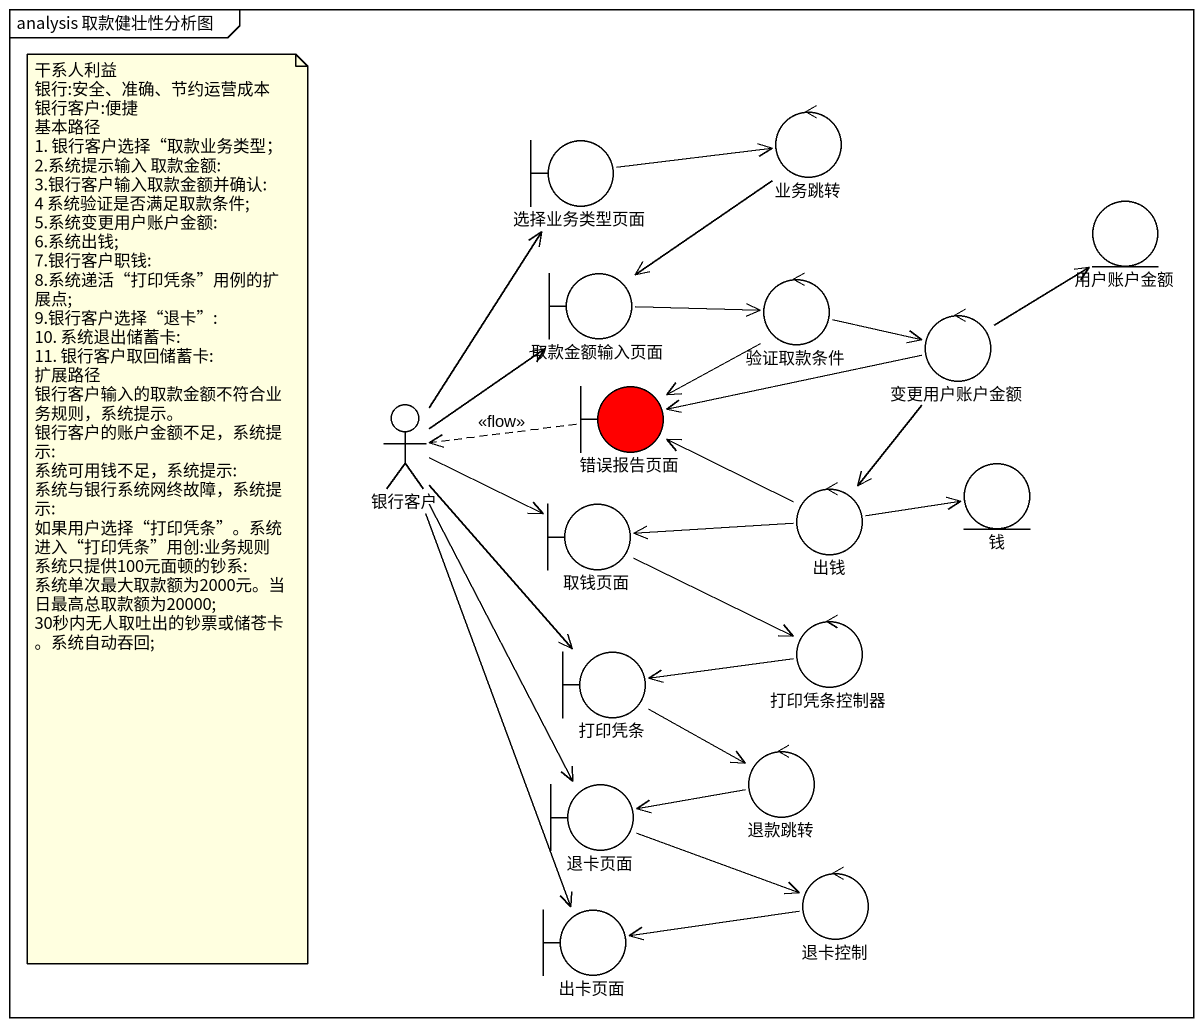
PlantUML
@startuml
mainframe analysis 取款健壮性分析图
boundary 选择业务类型页面
control 业务跳转
entity 用户账户金额
boundary 取款金额输入页面
control 验证取款条件
control 变更用户账户金额
actor 银行客户
boundary 错误报告页面 #FF0000
boundary 取钱页面
control 出钱
entity 钱
control 打印凭条控制器
boundary 打印凭条
control 退款跳转
boundary 退卡页面
boundary 出卡页面
control 退卡控制
选择业务类型页面 -right-> 业务跳转
业务跳转 --> 取款金额输入页面
取款金额输入页面 -right-> 验证取款条件
验证取款条件 -right-> 变更用户账户金额
验证取款条件 --> 错误报告页面
变更用户账户金额 -up-> 用户账户金额
变更用户账户金额 -left-> 错误报告页面
变更用户账户金额 --> 出钱
银行客户 -up-> 选择业务类型页面
银行客户 -up-> 取款金额输入页面
银行客户 -right-> 取钱页面
银行客户 --> 打印凭条
银行客户 --> 退卡页面
银行客户 --> 出卡页面
错误报告页面 .left.> 银行客户 : <<flow>>
取钱页面 -right-> 打印凭条控制器
出钱 -left-> 错误报告页面
出钱 -left-> 取钱页面
出钱 -right-> 钱
打印凭条控制器 -left-> 打印凭条
打印凭条 -right-> 退款跳转
退款跳转 -left-> 退卡页面
退卡页面 -right-> 退卡控制
退卡控制 -left-> 出卡页面
note as N1
  干系人利益
  银行:安全、准确、节约运营成本
  银行客户:便捷
  基本路径
  1. 银行客户选择“取款业务类型；
  2.系统提示输入 取款金额:
  3.银行客户输入取款金额并确认:
  4 系统验证是否满足取款条件;
  5.系统变更用户账户金额:
  6.系统出钱;
  7.银行客户职钱:
  8.系统递活“打印凭条”用例的扩展点;
  9.银行客户选择“退卡”:
  10. 系统退出储蓄卡:
  11. 银行客户取回储蓄卡:
  扩展路径
  银行客户输入的取款金额不符合业务规则，系统提示。
  银行客户的账户金额不足，系统提示:
  系统可用钱不足，系统提示:
  系统与银行系统网终故障，系统提示:
  如果用户选择“打印凭条”。系统进入“打印凭条”用创:业务规则
  系统只提供100元面顿的钞系:
  系统单次最大取款额为2000元。当日最高总取款额为20000;
  30秒内无人取吐出的钞票或储苍卡。系统自动吞回;
end note
@enduml
